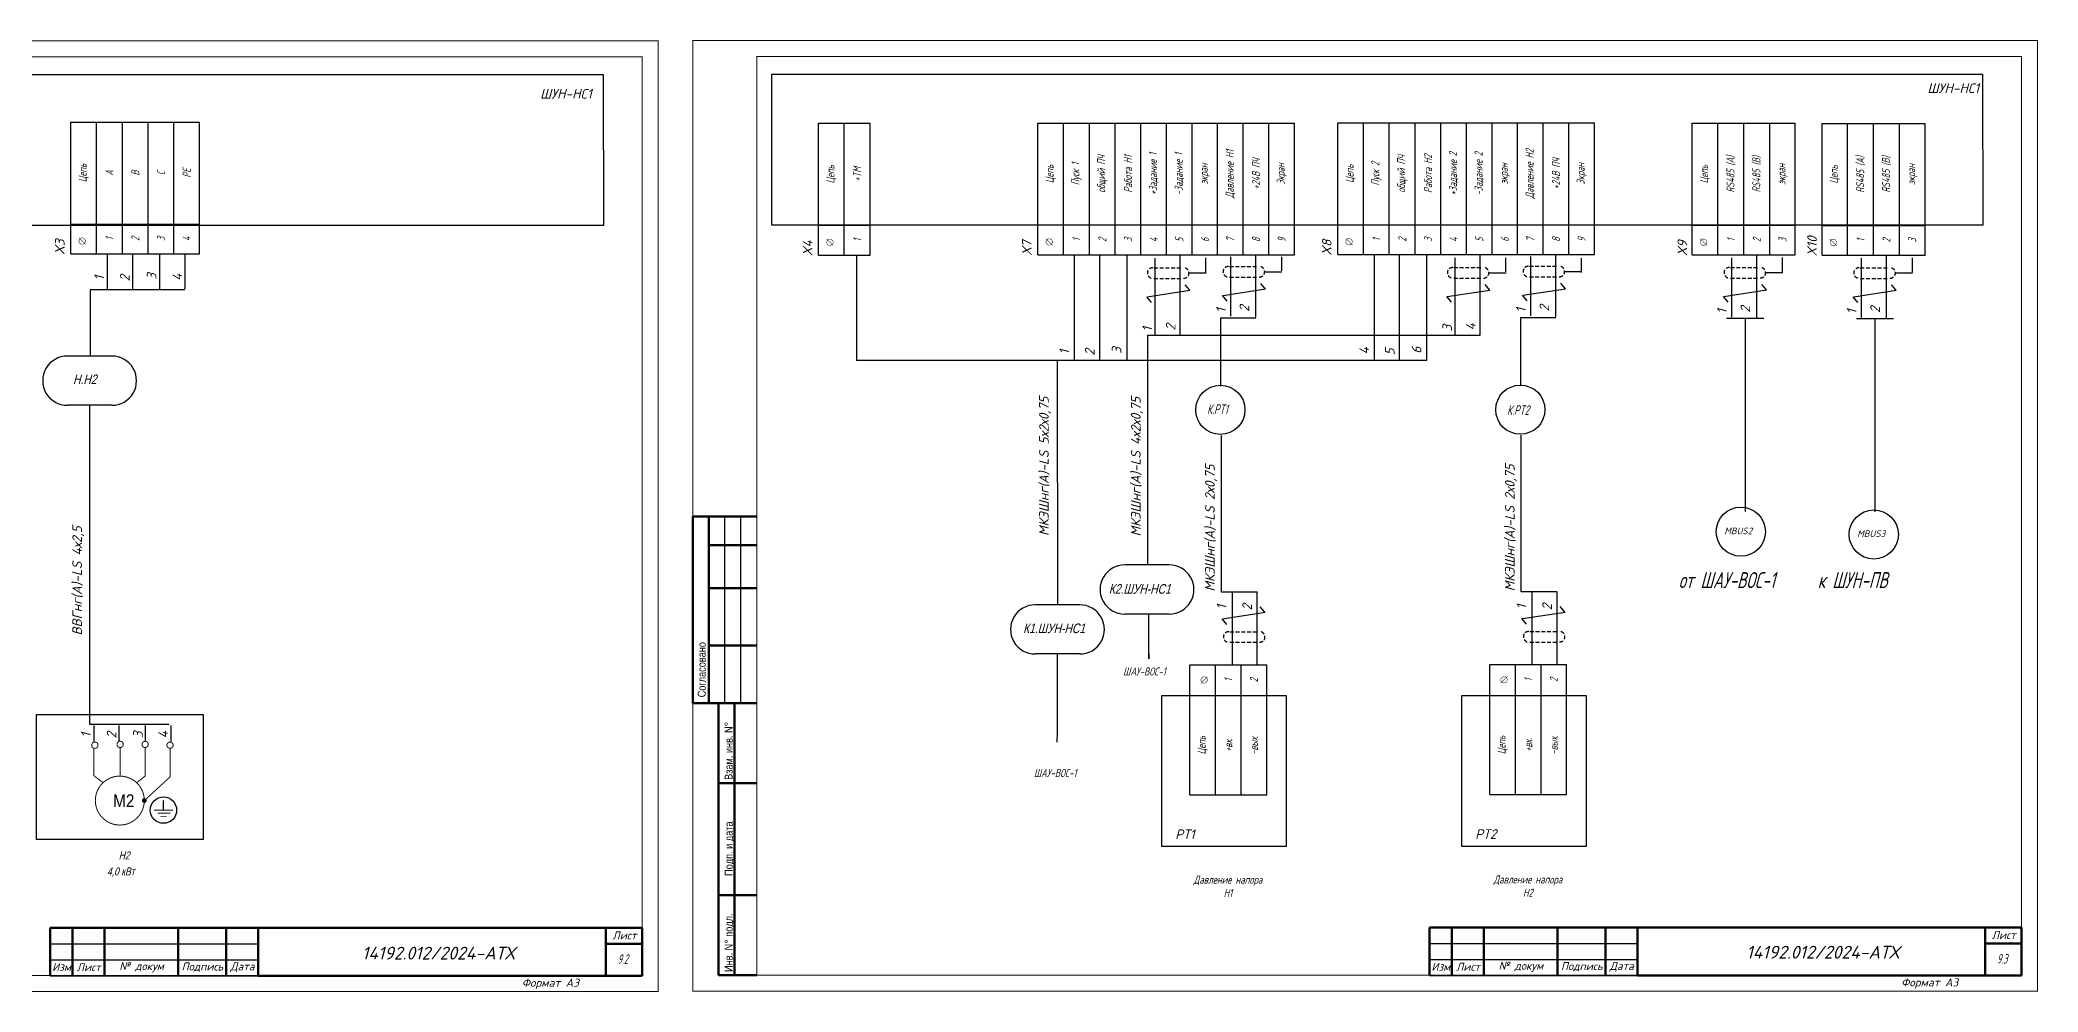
# Model space of a CAD drawing. Header units: millimetres. Extents: x 1510 to 10524, y 7125 to 13164.
# Drawn here: x 3869 to 4493, y 7928 to 8226 of the extents above; entities that cross this region are included whole.
import ezdxf
from ezdxf.enums import TextEntityAlignment as Align

# ---------------------------------------------------------------- set-up
doc = ezdxf.new("R2010")
doc.units = ezdxf.units.MM
doc.header["$LTSCALE"] = 4
doc.set_wipeout_variables(frame=1)
doc.linetypes.add('DASHED', pattern=[0.75, 0.5, -0.25])
doc.linetypes.add('SolidLine', pattern=[0])
for name, color, linetype, lineweight in [('25', 6, 'Continuous', 25), ('60', 7, 'Continuous', 60), ('RAMKA', 7, 'Continuous', 25), ('SHTAMP', 7, 'SolidLine', 25), ('Основеая', 5, 'Continuous', 60)]:
    doc.layers.add(name, color=color, linetype=linetype, lineweight=lineweight)
for name, color, linetype in [('G', 5, 'Continuous'), ('RED_2.5mm^2', 1, 'Continuous'), ('SYMS', 7, 'Continuous'), ('Вспомогательная', 1, 'Continuous'), ('Текст', 2, 'Continuous')]:
    doc.layers.add(name, color=color, linetype=linetype)
doc.styles.add('COTES', font='cs_gost2304.shx', dxfattribs={"width": 0.75, "oblique": 15})
doc.styles.add('GOST 2.304', font='ARIALN.TTF', dxfattribs={"height": 3.5})
doc.styles.add('ISOCPEUR', font='isocpeui.ttf')
doc.styles.add('SC', font='wromrusc.shx', dxfattribs={"width": 0.8, "height": 2.5})
doc.styles.add('Simplex00.10.00', font='simplex.shx')
doc.styles.add('Simplex25.085.15', font='', dxfattribs={"width": 0.85, "oblique": 15, "height": 2.5})
doc.styles.add('ГОСТ', font='isocpeur.ttf', dxfattribs={"oblique": 15})
doc.styles.get('Simplex25.085.15').set_extended_font_data('GOST type A')
doc.linetypes.add('Modbus_LINE', pattern='A,7.5,-4,["Modbus",Standard,S=2.5,R=0,X=-1.5,Y=-1.25],-15', length=26.5)

# ---------------------------------------------------------------- blocks, each defined once
blk = doc.blocks.new('Формат А3')
at = {"color": 0, "linetype": 'Continuous', "const_width": 0.3}
for points in [[(-420, 297), (0, 297), (0, 0), (-420, 0)], [(-400, 5), (-400, 292), (-5, 292), (-5, 5)]]:
    blk.add_lwpolyline(points, close=True, dxfattribs=at)
at = {"color": 0, "linetype": 'Continuous', "style": 'Simplex00.10.00', "oblique": 15}
blk.add_text('Формат А3', height=2.5, dxfattribs=at).set_placement((-33.67, 2.75), align=Align.MIDDLE_CENTER)
blk = doc.blocks.new('*T229')
at = {"color": 0, "linetype": 'ByBlock', "lineweight": -2, "transparency": 16777216}
for p, q in [((0, 0), (0, 41.14)), ((0, 41.14), (40.16, 41.14)), ((8, 0), (8, 41.14)), ((16.08, 0), (16.08, 41.14)), ((24.16, 0), (24.16, 41.14)), ((32.16, 0), (32.16, 41.14)), ((40.16, 0), (40.16, 41.14)), ((0, 9.29), (40.16, 9.29))]:
    blk.add_line(p, q, dxfattribs=at)
at = {"color": 0, "lineweight": -2, "transparency": 16777216}
blk.add_line((0, 0), (40.16, 0), dxfattribs=at)
at = {"color": 0, "linetype": 'Continuous', "lineweight": -2, "transparency": 16777216, "char_height": 2.5, "attachment_point": 5, "rotation": 90, "style": 'Simplex25.085.15'}
for s, insert, width in [('Цепь', (4, 25.21), 28.8496), ('A', (12.04, 25.21), 28.8496), ('B', (20.12, 25.21), 28.8496), ('С', (28.16, 25.21), 28.8496), ('PE', (36.16, 25.21), 28.8496), ('1', (12.04, 4.64), 6.286), ('2', (20.12, 4.64), 6.286), ('3', (28.16, 4.64), 6.286), ('4', (36.16, 4.64), 6.286)]:
    blk.add_mtext(s, dxfattribs=dict(at, insert=insert, width=width))
blk = doc.blocks.new('Клеммное соединение')
at = {"linetype": 'Continuous'}
blk.add_wipeout([(0, -1), (-0.44, -0.9), (-0.6, -0.8), (-0.71, -0.7), (-0.8, -0.6), (-0.87, -0.5), (-0.92, -0.4), (-0.95, -0.3), (-0.98, -0.2), (-0.99, -0.1), (-0.99, 0), (-0.99, 0.1), (-0.98, 0.2), (-0.95, 0.3), (-0.92, 0.4), (-0.87, 0.5), (-0.8, 0.6), (-0.71, 0.7), (-0.6, 0.8), (-0.44, 0.9), (0, 1), (0.44, 0.9), (0.6, 0.8), (0.71, 0.7), (0.8, 0.6), (0.87, 0.5), (0.92, 0.4), (0.95, 0.3), (0.98, 0.2), (0.99, 0.1), (1, 0), (0.99, -0.1), (0.98, -0.2), (0.95, -0.3), (0.92, -0.4), (0.87, -0.5), (0.8, -0.6), (0.71, -0.7), (0.6, -0.8), (0.44, -0.9)], dxfattribs=at)
at = {"color": 0, "linetype": 'Continuous', "lineweight": -2, "const_width": 0.15}
blk.add_lwpolyline([(-1.06, -1.06), (1.06, 1.06)], dxfattribs=at)
blk.add_lwpolyline([(-1, 0, 1), (1, 0, 1)], format="xyb", close=True, dxfattribs=at)
blk = doc.blocks.new('A$C7B7E4D35')
at = {"linetype": 'Continuous', "ltscale": 0.6}
for points in [[(21.61, 15.36), (7.71, 15.36)], [(21.61, 0), (7.71, 0)]]:
    blk.add_lwpolyline(points, dxfattribs=at)
for centre, start, end in [((7.68, 7.68), 89.75797, 270.24203), ((21.64, 7.68), 269.75797, 90.24203)]:
    blk.add_arc(centre, 7.68, start, end, dxfattribs=at)
blk = doc.blocks.new('*T232')
at = {"color": 0, "linetype": 'ByBlock', "lineweight": -2, "transparency": 16777216}
for p, q in [((0, 0), (0, 41.14)), ((0, 41.14), (80.16, 41.14)), ((8, 0), (8, 41.14)), ((16.08, 0), (16.08, 41.14)), ((24.16, 0), (24.16, 41.14)), ((32.16, 0), (32.16, 41.14)), ((40.16, 0), (40.16, 41.14)), ((48.16, 0), (48.16, 41.14)), ((56.16, 0), (56.16, 41.14)), ((64.16, 0), (64.16, 41.14)), ((72.16, 0), (72.16, 41.14)), ((80.16, 0), (80.16, 41.14)), ((0, 9.29), (80.16, 9.29))]:
    blk.add_line(p, q, dxfattribs=at)
at = {"color": 0, "lineweight": -2, "transparency": 16777216}
blk.add_line((0, 0), (80.16, 0), dxfattribs=at)
at = {"color": 0, "linetype": 'Continuous', "lineweight": -2, "transparency": 16777216, "char_height": 2.5, "attachment_point": 5, "rotation": 90, "style": 'Simplex25.085.15'}
for s, insert, width in [('+Задание 1', (36.16, 25.21), 28.8496), ('-Задание 1', (44.16, 25.21), 28.8496), ('Давление Н1', (60.16, 25.21), 28.8496), ('Цепь', (4, 25.21), 28.8496), ('Пуск 1', (12.04, 25.21), 28.8496), ('общий ПЧ', (20.12, 25.21), 28.8496), ('Работа Н1', (28.16, 25.21), 28.8496), ('экран', (52.16, 25.21), 28.8496), ('+24В ПЧ', (68.16, 25.21), 28.8496), ('Экран', (76.16, 25.21), 28.8496), ('1', (12.04, 4.64), 6.286), ('2', (20.12, 4.64), 6.286), ('3', (28.16, 4.64), 6.286), ('4', (36.16, 4.64), 6.286), ('5', (44.16, 4.64), 6.286), ('6', (52.16, 4.64), 6.286), ('7', (60.16, 4.64), 6.286), ('8', (68.16, 4.64), 6.286), ('9', (76.16, 4.64), 6.286)]:
    blk.add_mtext(s, dxfattribs=dict(at, insert=insert, width=width))
blk = doc.blocks.new('*T233')
at = {"color": 0, "linetype": 'ByBlock', "lineweight": -2, "transparency": 16777216}
for p, q in [((0, 0), (0, 40.67)), ((0, 40.67), (24, 40.67)), ((8, 0), (8, 40.67)), ((16, 0), (16, 40.67)), ((24, 0), (24, 40.67)), ((0, 31), (24, 31)), ((8, 0), (24, 0))]:
    blk.add_line(p, q, dxfattribs=at)
at = {"color": 0, "lineweight": -2, "transparency": 16777216}
blk.add_line((0, 0), (8, 0), dxfattribs=at)
at = {"color": 0, "linetype": 'Continuous', "lineweight": -2, "transparency": 16777216, "char_height": 2.5, "attachment_point": 5, "rotation": 90, "style": 'Simplex25.085.15'}
for s, insert, width in [('1', (12, 35.83), 6.6745), ('2', (20, 35.83), 6.6745), ('Цепь', (4, 15.5), 27.9958), ('+вх.', (12, 15.5), 27.9958), ('-вых.', (20, 15.5), 27.9958)]:
    blk.add_mtext(s, dxfattribs=dict(at, insert=insert, width=width))
blk = doc.blocks.new('*T234')
at = {"color": 0, "linetype": 'ByBlock', "lineweight": -2, "transparency": 16777216}
for p, q in [((0, 0), (0, 41.14)), ((0, 41.14), (80.16, 41.14)), ((8, 0), (8, 41.14)), ((16.08, 0), (16.08, 41.14)), ((24.16, 0), (24.16, 41.14)), ((32.16, 0), (32.16, 41.14)), ((40.16, 0), (40.16, 41.14)), ((48.16, 0), (48.16, 41.14)), ((56.16, 0), (56.16, 41.14)), ((64.16, 0), (64.16, 41.14)), ((72.16, 0), (72.16, 41.14)), ((80.16, 0), (80.16, 41.14)), ((0, 9.29), (80.16, 9.29))]:
    blk.add_line(p, q, dxfattribs=at)
at = {"color": 0, "lineweight": -2, "transparency": 16777216}
blk.add_line((0, 0), (80.16, 0), dxfattribs=at)
at = {"color": 0, "linetype": 'Continuous', "lineweight": -2, "transparency": 16777216, "char_height": 2.5, "attachment_point": 5, "rotation": 90, "style": 'Simplex25.085.15'}
for s, insert, width in [('+Задание 2', (36.16, 25.21), 28.8496), ('-Задание 2', (44.16, 25.21), 28.8496), ('Давление Н2', (60.16, 25.21), 28.8496), ('Цепь', (4, 25.21), 28.8496), ('Пуск 2', (12.04, 25.21), 28.8496), ('общий ПЧ', (20.12, 25.21), 28.8496), ('Работа Н2', (28.16, 25.21), 28.8496), ('экран', (52.16, 25.21), 28.8496), ('+24В ПЧ', (68.16, 25.21), 28.8496), ('Экран', (76.16, 25.21), 28.8496), ('1', (12.04, 4.64), 6.286), ('2', (20.12, 4.64), 6.286), ('3', (28.16, 4.64), 6.286), ('4', (36.16, 4.64), 6.286), ('5', (44.16, 4.64), 6.286), ('6', (52.16, 4.64), 6.286), ('7', (60.16, 4.64), 6.286), ('8', (68.16, 4.64), 6.286), ('9', (76.16, 4.64), 6.286)]:
    blk.add_mtext(s, dxfattribs=dict(at, insert=insert, width=width))
blk = doc.blocks.new('*T235')
at = {"color": 0, "linetype": 'ByBlock', "lineweight": -2, "transparency": 16777216}
for p, q in [((0, 0), (0, 40.67)), ((0, 40.67), (24, 40.67)), ((8, 0), (8, 40.67)), ((16, 0), (16, 40.67)), ((24, 0), (24, 40.67)), ((0, 31), (24, 31)), ((8, 0), (24, 0))]:
    blk.add_line(p, q, dxfattribs=at)
at = {"color": 0, "lineweight": -2, "transparency": 16777216}
blk.add_line((0, 0), (8, 0), dxfattribs=at)
at = {"color": 0, "linetype": 'Continuous', "lineweight": -2, "transparency": 16777216, "char_height": 2.5, "attachment_point": 5, "rotation": 90, "style": 'Simplex25.085.15'}
for s, insert, width in [('1', (12, 35.83), 6.6745), ('2', (20, 35.83), 6.6745), ('Цепь', (4, 15.5), 27.9958), ('+вх.', (12, 15.5), 27.9958), ('-вых.', (20, 15.5), 27.9958)]:
    blk.add_mtext(s, dxfattribs=dict(at, insert=insert, width=width))
blk = doc.blocks.new('*T236')
at = {"color": 0, "linetype": 'ByBlock', "lineweight": -2, "transparency": 16777216}
for p, q in [((0, 0), (0, 41.14)), ((0, 41.14), (32.16, 41.14)), ((8, 0), (8, 41.14)), ((16.08, 0), (16.08, 41.14)), ((24.16, 0), (24.16, 41.14)), ((32.16, 0), (32.16, 41.14)), ((0, 9.29), (32.16, 9.29))]:
    blk.add_line(p, q, dxfattribs=at)
at = {"color": 0, "lineweight": -2, "transparency": 16777216}
blk.add_line((0, 0), (32.16, 0), dxfattribs=at)
at = {"color": 0, "linetype": 'Continuous', "lineweight": -2, "transparency": 16777216, "char_height": 2.5, "attachment_point": 5, "rotation": 90, "style": 'Simplex25.085.15'}
for s, insert, width in [('Цепь', (4, 25.21), 28.8496), ('RS485 (A)', (12.04, 25.21), 28.8496), ('RS485 (В)', (20.12, 25.21), 28.8496), ('экран', (28.16, 25.21), 28.8496), ('1', (12.04, 4.64), 6.286), ('2', (20.12, 4.64), 6.286), ('3', (28.16, 4.64), 6.286)]:
    blk.add_mtext(s, dxfattribs=dict(at, insert=insert, width=width))
blk = doc.blocks.new('*T237')
at = {"color": 0, "linetype": 'ByBlock', "lineweight": -2, "transparency": 16777216}
for p, q in [((0, 0), (0, 41.14)), ((0, 41.14), (32.16, 41.14)), ((8, 0), (8, 41.14)), ((16.08, 0), (16.08, 41.14)), ((24.16, 0), (24.16, 41.14)), ((32.16, 0), (32.16, 41.14)), ((0, 9.29), (32.16, 9.29))]:
    blk.add_line(p, q, dxfattribs=at)
at = {"color": 0, "lineweight": -2, "transparency": 16777216}
blk.add_line((0, 0), (32.16, 0), dxfattribs=at)
at = {"color": 0, "linetype": 'Continuous', "lineweight": -2, "transparency": 16777216, "char_height": 2.5, "attachment_point": 5, "rotation": 90, "style": 'Simplex25.085.15'}
for s, insert, width in [('Цепь', (4, 25.21), 28.8496), ('RS485 (A)', (12.04, 25.21), 28.8496), ('RS485 (В)', (20.12, 25.21), 28.8496), ('экран', (28.16, 25.21), 28.8496), ('1', (12.04, 4.64), 6.286), ('2', (20.12, 4.64), 6.286), ('3', (28.16, 4.64), 6.286)]:
    blk.add_mtext(s, dxfattribs=dict(at, insert=insert, width=width))
blk = doc.blocks.new('*T421')
at = {"color": 0, "linetype": 'ByBlock', "lineweight": -2, "transparency": 16777216}
for p, q in [((0, 0), (0, 41.14)), ((0, 41.14), (16.08, 41.14)), ((8, 0), (8, 41.14)), ((16.08, 0), (16.08, 41.14)), ((0, 9.29), (16.08, 9.29))]:
    blk.add_line(p, q, dxfattribs=at)
at = {"color": 0, "lineweight": -2, "transparency": 16777216}
blk.add_line((0, 0), (16.08, 0), dxfattribs=at)
at = {"color": 0, "linetype": 'Continuous', "lineweight": -2, "transparency": 16777216, "char_height": 2.5, "attachment_point": 5, "rotation": 90, "style": 'Simplex25.085.15'}
for s, insert, width in [('Цепь', (4, 25.21), 28.8496), ('+TM', (12.04, 25.21), 28.8496), ('1', (12.04, 4.64), 6.286)]:
    blk.add_mtext(s, dxfattribs=dict(at, insert=insert, width=width))

msp = doc.modelspace()

# ---------------------------------------------------------------- linework, layer by layer
at = {"linetype": 'DASHED', "ltscale": 0.6}
for p, q in [((4217.2, 8154.64), (4225.9, 8154.64)), ((4217.2, 8151.33), (4226.03, 8151.33)), ((4240.85, 8155.04), (4249.55, 8155.04)), ((4240.85, 8151.73), (4249.67, 8151.73)), ((4310.89, 8154.71), (4319.59, 8154.71)), ((4310.89, 8151.4), (4319.71, 8151.4)), ((4334.53, 8155.11), (4343.24, 8155.11)), ((4334.53, 8151.8), (4343.36, 8151.8)), ((4397.32, 8154.74), (4406.03, 8154.74)), ((4397.32, 8151.43), (4406.15, 8151.43)), ((4437.84, 8154.65), (4446.55, 8154.65)), ((4437.84, 8151.34), (4446.67, 8151.34)), ((4240.93, 8040.95), (4249.63, 8040.95)), ((4334.62, 8041.02), (4343.32, 8041.02)), ((4240.93, 8037.64), (4249.76, 8037.64)), ((4334.62, 8037.72), (4343.45, 8037.72))]:
    msp.add_line(p, q, dxfattribs=at)
at = {"color": 0, "ltscale": 0.2}
for p, q in [((4227.98, 8153.02), (4233.54, 8153.02)), ((4251.63, 8153.42), (4257.19, 8153.42)), ((4321.67, 8153.09), (4327.23, 8153.09)), ((4345.32, 8153.49), (4350.88, 8153.49)), ((4408.1, 8153.12), (4413.67, 8153.12)), ((4448.62, 8153.03), (4454.18, 8153.03)), ((4396.09, 8138.94), (4407.66, 8138.94)), ((4436.61, 8138.85), (4448.18, 8138.85))]:
    msp.add_line(p, q, dxfattribs=at)
at = {"ltscale": 0.6}
for p, q in [((4216.46, 8143.84), (4215, 8145.57)), ((4215.14, 8145.57), (4228.45, 8147.62)), ((4228.42, 8147.61), (4226.96, 8149.33)), ((4240.11, 8144.25), (4238.65, 8145.97)), ((4238.78, 8145.97), (4252.1, 8148.02)), ((4252.07, 8148.01), (4250.61, 8149.74)), ((4310.15, 8143.92), (4308.69, 8145.64)), ((4308.82, 8145.64), (4322.14, 8147.69)), ((4322.11, 8147.68), (4320.65, 8149.41)), ((4333.8, 8144.32), (4332.34, 8146.04)), ((4332.47, 8146.04), (4345.79, 8148.09)), ((4345.76, 8148.08), (4344.3, 8149.81)), ((4396.59, 8143.94), (4395.13, 8145.67)), ((4395.26, 8145.67), (4408.57, 8147.72)), ((4408.54, 8147.71), (4407.08, 8149.43)), ((4437.1, 8143.85), (4435.64, 8145.58)), ((4435.78, 8145.58), (4449.09, 8147.63)), ((4449.06, 8147.62), (4447.6, 8149.34)), ((4239.93, 8043.25), (4238.47, 8044.98)), ((4238.6, 8044.98), (4251.92, 8047.03)), ((4251.89, 8047.02), (4250.43, 8048.74)), ((4333.62, 8043.32), (4332.16, 8045.05)), ((4332.29, 8045.05), (4345.61, 8047.1)), ((4345.57, 8047.09), (4344.12, 8048.81))]:
    msp.add_line(p, q, dxfattribs=at)
for points in [[(4219.71, 8020.99), (4258.53, 8020.99), (4258.53, 7973.83), (4219.71, 7973.83)], [(4313.4, 8021.06), (4352.22, 8021.06), (4352.22, 7973.9), (4313.4, 7973.9)]]:
    msp.add_lwpolyline(points, close=True, dxfattribs=at)
at = {"ltscale": 1.2}
msp.add_lwpolyline([(3868.17, 8015.1), (3920.21, 8015.1), (3920.21, 7976.05), (3868.17, 7976.05)], close=True, dxfattribs=at)
at = {"color": 0, "linetype": 'DASHED', "const_width": 0.298}
for points in [[(3886.4, 8004.52, 1), (3886.4, 8006.48, 1)], [(3894.29, 8004.77, 1), (3894.29, 8006.73, 1)], [(3902.11, 8004.77, 1), (3902.11, 8006.73, 1)], [(3909.88, 8004.53, 1), (3909.88, 8006.49, 1)]]:
    msp.add_lwpolyline(points, format="xyb", close=True, dxfattribs=at)
msp.add_lwpolyline([(3886.07, 8004.43), (3886.07, 8004.67)], dxfattribs=at)
at = {"linetype": 'Continuous', "const_width": 0.298}
for points in [[(3886.07, 8004.57), (3886.07, 7995.92)], [(3894.33, 8004.86), (3894.33, 7996.06)], [(3904.84, 7985.22), (3910.81, 7985.22)], [(3905.97, 7984.23), (3909.95, 7984.23)], [(3906.83, 7983.18), (3908.82, 7983.18)]]:
    msp.add_lwpolyline(points, dxfattribs=at)
at = {"color": 0, "linetype": 'Continuous', "const_width": 0.298}
for points in [[(3902.11, 8004.77), (3902.11, 7995.72), (3902.11, 7995.72)], [(3909.88, 8004.53), (3909.88, 7995.53), (3909.88, 7995.53)]]:
    msp.add_lwpolyline(points, dxfattribs=at)
at = {"linetype": 'ByBlock', "const_width": 0.3}
for points in [[(3886.04, 7996.03), (3888.96, 7993.78)], [(3902.24, 7995.97), (3899.47, 7993.76)], [(3909.91, 7995.62), (3901.85, 7988.21)]]:
    msp.add_lwpolyline(points, dxfattribs=at)
msp.add_lwpolyline([(3886.55, 7988.21, 1), (3901.85, 7988.21, 1)], format="xyb", close=True, dxfattribs=at)
at = {"linetype": 'Continuous', "const_width": 0.746}
msp.add_lwpolyline([(3901.48, 7988.21, 1), (3902.22, 7988.21, 1)], format="xyb", close=True, dxfattribs=at)
at = {"ltscale": 1.2}
msp.add_lwpolyline([(3907.82, 7985.22), (3907.82, 7988.19)], dxfattribs=at)
msp.add_circle((3907.82, 7985.22), 4.12, dxfattribs=at)
at = {"linetype": 'DASHED', "ltscale": 0.6}
for centre, start, end in [((4216.81, 8153), 87.39587, 270), ((4226.52, 8153), 267.39587, 90), ((4240.46, 8153.41), 87.39587, 270), ((4250.16, 8153.4), 267.39587, 90), ((4310.5, 8153.08), 87.39587, 270), ((4320.2, 8153.07), 267.39587, 90), ((4334.14, 8153.48), 87.39587, 270), ((4343.85, 8153.47), 267.39587, 90), ((4396.93, 8153.1), 87.39587, 270), ((4406.64, 8153.1), 267.39587, 90), ((4437.45, 8153.01), 87.39587, 270), ((4447.16, 8153.01), 267.39587, 90), ((4240.54, 8039.32), 87.39587, 270), ((4250.25, 8039.32), 267.39587, 90), ((4334.23, 8039.39), 87.39587, 270), ((4343.93, 8039.39), 267.39587, 90)]:
    msp.add_arc(centre, 1.64, start, end, dxfattribs=at)
at = {"layer": '25', "color": 7}
for p, q in [((4083.2, 8018.66), (4083.2, 8076.99)), ((4088.2, 8018.66), (4088.2, 8076.99))]:
    msp.add_line(p, q, dxfattribs=at)
at = {"layer": '60', "color": 7, "ltscale": 100}
for p, q in [((4073.2, 8076.99), (4093.2, 8076.99)), ((4073.2, 8076.99), (4073.2, 8018.66)), ((4078.2, 8076.99), (4078.2, 8018.66)), ((4078.2, 8068.02), (4093.2, 8068.02)), ((4078.2, 8054.56), (4093.2, 8054.56)), ((4078.2, 8036.61), (4093.2, 8036.61)), ((4073.2, 8018.66), (4093.2, 8018.66)), ((4093.2, 8018.66), (4080.2, 8018.66))]:
    msp.add_line(p, q, dxfattribs=at)
at = {"layer": '60', "color": 7, "lineweight": 60}
for p, q in [((4081.2, 7933.66), (4081.2, 8018.66)), ((4081.2, 8018.66), (4093.2, 8018.66)), ((4086.2, 7933.66), (4086.2, 8018.66)), ((4081.2, 7993.66), (4093.2, 7993.66)), ((4081.2, 7958.66), (4093.2, 7958.66)), ((4093.2, 7933.66), (4081.2, 7933.66))]:
    msp.add_line(p, q, dxfattribs=at)
at = {"layer": 'G', "color": 0}
for points in [[(4124.32, 8158.63), (4124.32, 8125.65)], [(4186.93, 8125.65), (4124.32, 8125.65)]]:
    msp.add_lwpolyline(points, dxfattribs=at)
at = {"layer": 'RED_2.5mm^2', "color": 6, "linetype": 'Modbus_LINE', "ltscale": 0.2}
for p, q in [((4401.97, 8078.53), (4401.97, 8138.85)), ((4442.49, 8078.44), (4442.49, 8138.76))]:
    msp.add_line(p, q, dxfattribs=at)
at = {"layer": 'SYMS', "linetype": 'Continuous', "ltscale": 0.2}
for p, q in [((3890.26, 8158.84), (3890.26, 8147.68)), ((3898.12, 8158.84), (3898.12, 8147.85)), ((3906.64, 8159.06), (3906.64, 8147.9)), ((3914.5, 8159.06), (3914.5, 8148.07)), ((4192.31, 8158.55), (4192.31, 8125.65)), ((4200.17, 8158.55), (4200.17, 8125.65)), ((4208.69, 8158.76), (4208.69, 8125.65)), ((4286, 8158.62), (4286, 8125.65)), ((4293.85, 8158.62), (4293.85, 8125.65)), ((4302.37, 8158.83), (4302.37, 8125.65)), ((4241.59, 8053.35), (4241.59, 8030.66)), ((4249.33, 8053.44), (4249.33, 8030.75)), ((4335.28, 8053.42), (4335.28, 8030.73)), ((4343.02, 8053.51), (4343.02, 8030.82)), ((3886.06, 8011.64), (3886.06, 8006.62)), ((3893.91, 8011.64), (3893.91, 8006.79)), ((3902.1, 8011.64), (3902.1, 8006.71)), ((3910.13, 8011.64), (3910.13, 8006.71))]:
    msp.add_line(p, q, dxfattribs=at)
at = {"layer": 'SYMS', "color": 0, "linetype": 'Continuous', "ltscale": 0.2}
for p, q in [((4217.51, 8157.69), (4217.51, 8133.45)), ((4225.3, 8158.41), (4225.3, 8133.45)), ((4233.35, 8157.71), (4233.35, 8153.3)), ((4241.16, 8158.09), (4241.16, 8139.53)), ((4248.95, 8158.81), (4248.95, 8139.24)), ((4257, 8158.11), (4257, 8153.7)), ((4311.2, 8157.76), (4311.2, 8133.45)), ((4318.99, 8158.48), (4318.99, 8133.45)), ((4327.04, 8157.78), (4327.04, 8153.37)), ((4334.85, 8158.16), (4334.85, 8139.6)), ((4342.64, 8158.88), (4342.64, 8139.31)), ((4350.69, 8157.6), (4350.69, 8153.19)), ((4397.64, 8157.79), (4397.64, 8139.23)), ((4405.43, 8158.51), (4405.43, 8138.93)), ((4413.47, 8157.81), (4413.47, 8153.4)), ((4438.15, 8157.7), (4438.15, 8139.14)), ((4445.95, 8158.42), (4445.95, 8138.85)), ((4453.99, 8157.72), (4453.99, 8153.31))]:
    msp.add_line(p, q, dxfattribs=at)
at = {"layer": 'SYMS', "linetype": 'Continuous', "ltscale": 0.2}
for points in [[(3667.03, 8167.88), (3667.03, 8215.05), (4045.19, 8215.05), (4045.25, 8167.88)], [(4097.87, 8168), (4097.87, 8215.17), (4476.03, 8215.17), (4476.08, 8168)]]:
    msp.add_lwpolyline(points, close=True, dxfattribs=at)
at = {"layer": 'SYMS', "linetype": 'Continuous', "lineweight": 30, "ltscale": 0.2}
for points in [[(3914.5, 8147.73), (3884.89, 8147.73), (3884.89, 8127.2)], [(4249.04, 8138.89), (4237.96, 8138.89), (4237.96, 8117.66)], [(4342.73, 8138.96), (4331.65, 8138.96), (4331.65, 8117.73)], [(4319.03, 8133.45), (4215.16, 8133.45), (4215.16, 8061.83)], [(4302.46, 8125.65), (4186.93, 8125.65), (4187.06, 8049.36)], [(3909.63, 8012), (3884.86, 8012), (3884.86, 8111.63)], [(4249.4, 8053.36), (4238.27, 8053.36), (4238.27, 8102.27)], [(4343.09, 8053.43), (4331.95, 8053.43), (4331.95, 8102.35)], [(4215.61, 8034), (4215.64, 8032.47), (4215.64, 8046.47)], [(4187.03, 8006.5), (4187.06, 8009.54), (4187.06, 8034)]]:
    msp.add_lwpolyline(points, dxfattribs=at)
at = {"layer": 'SYMS', "color": 7, "linetype": 'Continuous', "ltscale": 0.2}
for centre in [(4237.96, 8110.25), (4331.65, 8110.32), (4400.52, 8072.21), (4442.04, 8071.35)]:
    msp.add_circle(centre, 7.68, dxfattribs=at)
at = {"layer": 'Вспомогательная', "color": 7}
for p, q in [((3872.39, 7943.43), (3937.39, 7943.43)), ((4303.23, 7943.54), (4368.23, 7943.54)), ((3872.39, 7938.43), (3937.39, 7938.43)), ((3872.39, 7933.43), (3937.39, 7933.43)), ((4303.23, 7938.54), (4368.23, 7938.54)), ((4303.23, 7933.54), (4368.23, 7933.54))]:
    msp.add_line(p, q, dxfattribs=at)
at = {"layer": 'Основеая', "color": 7}
for p, q in [((3872.39, 7948.43), (3872.39, 7933.43)), ((4057.39, 7948.43), (3872.39, 7948.43)), ((3879.39, 7948.43), (3879.39, 7933.43)), ((3889.39, 7948.43), (3889.39, 7933.43)), ((3912.39, 7948.43), (3912.39, 7933.43)), ((3927.39, 7948.43), (3927.39, 7933.43)), ((3937.39, 7948.43), (3937.39, 7933.43)), ((4045.96, 7948.43), (4045.96, 7933.43)), ((4057.39, 7948.43), (4057.39, 7933.43)), ((4303.23, 7948.54), (4303.23, 7933.54)), ((4488.23, 7948.54), (4303.23, 7948.54)), ((4310.23, 7948.54), (4310.23, 7933.54)), ((4320.23, 7948.54), (4320.23, 7933.54)), ((4343.23, 7948.54), (4343.23, 7933.54)), ((4358.23, 7948.54), (4358.23, 7933.54)), ((4368.23, 7948.54), (4368.23, 7933.54)), ((4476.8, 7948.54), (4476.8, 7933.54)), ((4488.23, 7948.54), (4488.23, 7933.54)), ((4045.96, 7943.43), (4057.39, 7943.43)), ((4476.8, 7943.55), (4488.23, 7943.55)), ((4057.39, 7933.43), (3937.39, 7933.43)), ((4488.23, 7933.54), (4368.23, 7933.54))]:
    msp.add_line(p, q, dxfattribs=at)

# ---------------------------------------------------------------- block references
for name, p in [('Формат А3', (4062.37, 7928.55)), ('*T229', (3878.91, 8159.03)), ('*T421', (4112.48, 8158.63)), ('*T232', (4180.95, 8158.73)), ('*T234', (4274.64, 8158.8)), ('*T236', (4385.37, 8158.67)), ('*T237', (4425.89, 8158.58)), ('*T233', (4228.42, 7989.99)), ('*T235', (4322.11, 7990.06))]:
    msp.add_blockref(name, p)
at = {"linetype": 'Continuous', "ltscale": 0.6}
for p in [(3870.1, 8111.69), (4200.38, 8046.47), (4172.4, 8034)]:
    msp.add_blockref('A$C7B7E4D35', p, dxfattribs=at)

# ---------------------------------------------------------------- texts
at = {"color": 7, "style": 'SC', "oblique": 15, "width": 0.8}
for s, height, p in [('Н.Н2', 3, (3879.59, 8118.3)), ('К2.ШУН-НС1', 3, (4203.11, 8052.82)), ('К1.ШУН-НС1', 3, (4176.33, 8040.52)), ('Н2', 2.5, (3893.84, 7969.82)), ('4,0 кВт', 2.5, (3890.18, 7964.82))]:
    msp.add_text(s, height=height, dxfattribs=at).set_placement(p)
at = {"style": 'Simplex25.085.15', "oblique": 15, "width": 0.85}
for s, height, p in [('К.PT1', 3, (4233.77, 8108.96)), ('К.PT2', 3, (4327.5, 8108.69)), ('от ШАУ-ВОС-1', 5, (4381.11, 8054.57)), ('к ШУН-ПВ', 5, (4424.53, 8054.57))]:
    msp.add_text(s, height=height, dxfattribs=at).set_placement(p)
at = {"linetype": 'Continuous', "style": 'SC', "width": 0.9}
msp.add_text('M2', height=3.98, dxfattribs=at).set_placement((3892.1, 7986.18))
at = {"layer": 'RAMKA', "ltscale": 1.2, "char_height": 3, "width": 15, "attachment_point": 5, "style": 'COTES'}
for s, insert in [('9.2', (4051.3, 7938.67)), ('9.3', (4482.14, 7938.79))]:
    msp.add_mtext(s, dxfattribs=dict(at, insert=insert))
at = {"layer": 'SHTAMP', "color": 0, "style": 'ISOCPEUR'}
for p in [(3993.67, 7938.55), (4426.08, 7938.84)]:
    msp.add_text('14192.012/2024-АТХ', height=4, dxfattribs=at).set_placement(p, align=Align.CENTER)
at = {"layer": 'SYMS', "linetype": 'Continuous', "ltscale": 0.2, "style": 'ГОСТ', "oblique": 15}
for s, height, p in [('ШУН-НС1', 3, (4025.48, 8207.51)), ('ШУН-НС1', 3, (4458.81, 8209.25)), ('MBUS2', 2.1, (4395.36, 8071.4)), ('MBUS3', 2.1, (4436.88, 8070.54)), ('РТ1', 3, (4223.85, 7976.18)), ('РТ2', 3, (4317.54, 7976.25))]:
    msp.add_text(s, height=height, dxfattribs=at).set_placement(p)
for s, p in [('X3', (3876.94, 8158.69)), ('X4', (4110.52, 8158.29)), ('X7', (4178.99, 8158.39)), ('X8', (4272.68, 8158.46)), ('X9', (4383.74, 8158.29)), ('X10', (4424.26, 8158.21)), ('1', (3889.26, 8150.67)), ('2', (3897.26, 8150.38)), ('3', (3905.64, 8150.88)), ('4', (3913.64, 8150.6)), ('1', (4239.64, 8140.53)), ('2', (4246.95, 8140.91)), ('1', (4333.32, 8140.61)), ('2', (4340.64, 8140.98)), ('1', (4396.11, 8140.23)), ('2', (4403.43, 8140.61)), ('1', (4436.63, 8140.14)), ('2', (4443.95, 8140.52)), ('1', (4216.61, 8134.66)), ('2', (4223.93, 8135.03)), ('3', (4310.3, 8134.73)), ('4', (4317.62, 8135.1)), ('1', (4190.68, 8127.53)), ('2', (4198.67, 8127.24)), ('3', (4207.05, 8127.74)), ('4', (4284.36, 8127.6)), ('5', (4292.36, 8127.31)), ('6', (4300.74, 8127.81)), ('МКЭШнг(А)-LS 5х2х0,75', (4184.35, 8070.86)), ('МКЭШнг(А)-LS 4х2х0,75', (4213.06, 8070.73)), ('МКЭШнг(А)-LS 2х0,75', (4236.19, 8053.51)), ('МКЭШнг(А)-LS 2х0,75', (4329.87, 8053.59)), ('ВВГнг(А)-LS 4х2,5', (3882.36, 8039.79)), ('1', (4239.82, 8047.86)), ('2', (4247.82, 8047.58)), ('1', (4333.51, 8047.93)), ('2', (4341.5, 8047.65)), ('1', (3885.12, 8007.88)), ('2', (3893.12, 8007.6)), ('3', (3901.37, 8007.7)), ('4', (3909.19, 8007.66))]:
    msp.add_text(s, height=3, rotation=90, dxfattribs=at).set_placement(p)
at = {"layer": 'SYMS', "linetype": 'Continuous', "char_height": 2.5, "width": 33.5355, "attachment_point": 2}
for s, insert in [('{\\Fsimplex|c204;\\Q15;\\W0.75;\\C0;ШАУ-ВОС-1}', (4214.23, 8029.79)), ('{\\Fsimplex|c204;\\Q15;\\W0.75;\\C0;ШАУ-ВОС-1}', (4186.37, 7998.08)), ('{\\Fsimplex|c204;\\Q15;\\W0.75;\\C0;Давление напора\\PН1}', (4240.32, 7964.75)), ('{\\Fsimplex|c204;\\Q15;\\W0.75;\\C0;Давление напора\\PН2}', (4334, 7964.82))]:
    msp.add_mtext(s, dxfattribs=dict(at, insert=insert))
at = {"layer": 'Текст', "color": 7, "style": 'GOST 2.304'}
for s, p in [('Согласовано', (4077.2, 8020.46)), ('Взам. инв. N%%d', (4085.63, 7994.66)), ('Подп. и дата', (4085.63, 7964.66)), ('Инв. N%%d подл.', (4085.63, 7934.66))]:
    msp.add_text(s, height=2.5, rotation=90, dxfattribs=at).set_placement(p)
at = {"layer": 'Текст', "color": 7, "char_height": 2.5, "style": 'ГОСТ'}
for s, insert, width, attachment_point in [('{\\fISOCPEUR|b0|i0|c204|p34;Лист}', (4055.57, 7946.09), 11.4585, 6), ('{\\fISOCPEUR|b0|i0|c204|p34;Лист}', (4486.41, 7946.21), 11.4585, 6), ('{\\fISOCPEUR|b0|i0|c204|p34;Изм}', (3875.99, 7936.16), 7, 5), ('{\\fISOCPEUR|b0|i0|c204|p34;Лист}', (3884.49, 7936.16), 10, 5), ('{\\fISOCPEUR|b0|i0|c204|p34;№ докум}', (3900.99, 7936.16), 23, 5), ('{\\fISOCPEUR|b0|i0|c204|p34;Подпись}', (3919.99, 7936.16), 15, 5), ('{\\fISOCPEUR|b0|i0|c204|p34;Дата}', (3932.49, 7936.16), 10, 5), ('{\\fISOCPEUR|b0|i0|c204|p34;Изм}', (4306.83, 7936.28), 7, 5), ('{\\fISOCPEUR|b0|i0|c204|p34;Лист}', (4315.33, 7936.28), 10, 5), ('{\\fISOCPEUR|b0|i0|c204|p34;№ докум}', (4331.83, 7936.28), 23, 5), ('{\\fISOCPEUR|b0|i0|c204|p34;Подпись}', (4350.83, 7936.28), 15, 5), ('{\\fISOCPEUR|b0|i0|c204|p34;Дата}', (4363.33, 7936.28), 10, 5)]:
    msp.add_mtext(s, dxfattribs=dict(at, insert=insert, width=width, attachment_point=attachment_point))

# ---------------------------------------------------------------- next in the draw order: block references
for p, rotation in [((3882.43, 8163), 90), ((4184.48, 8162.71), 90), ((4232.88, 8025.88), 180)]:
    msp.add_blockref('Клеммное соединение', p, dxfattribs=dict(rotation=rotation))

# ---------------------------------------------------------------- next in the draw order: block references
msp.add_blockref('Формат А3', (4493.2, 7928.66))

# ---------------------------------------------------------------- next in the draw order: block references
for p, rotation in [((4116, 8162.61), 90), ((4278.16, 8162.78), 90), ((4388.89, 8162.65), 90), ((4429.41, 8162.56), 90), ((4326.57, 8025.95), 180)]:
    msp.add_blockref('Клеммное соединение', p, dxfattribs=dict(rotation=rotation))

doc.saveas('drawing.dxf')
